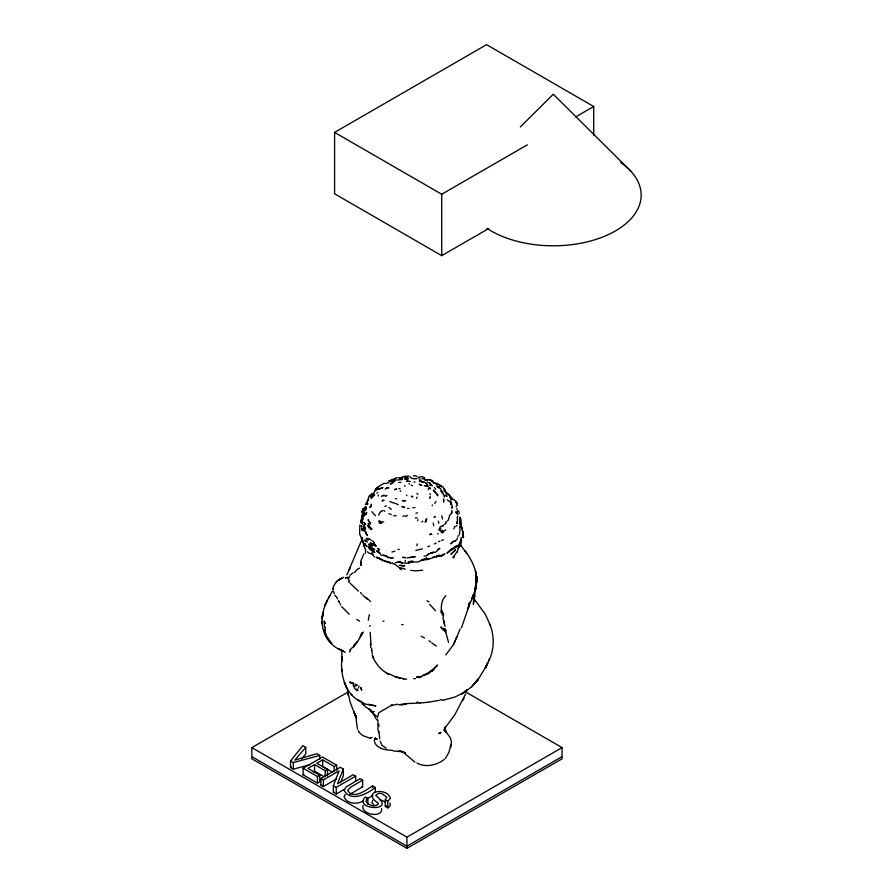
<?xml version="1.0" encoding="UTF-8"?>
<svg xmlns="http://www.w3.org/2000/svg" width="893" height="893" viewBox="0 0 893 893"><rect width="100%" height="100%" fill="white"/><g stroke="black" fill="none" stroke-linecap="round" stroke-linejoin="round"><path stroke-width="1.34" d="M405.266 561.552L405.277 560.436M463.657 536.023L463.132 537.798L463.199 532.206M464.673 550.579C472.386 560.257 478.492 572.882 476.025 585.518L476.616 579.055L475.913 573.273C479.005 585.696 472.062 597.473 467.932 608.769L469.026 605.889L461.491 627.712M404.808 486.406L404.819 485.491M349.085 579.747L347.455 578.173M378.252 496.039L378.275 494.979M324.527 627.12L324.148 620.892L325.554 623.526M361.598 520.228L361.576 521.523L361.542 518.933L360.705 521.4L361.285 523.287M476.583 577.927L475.444 589.023L476.136 584.658M333.011 588.186L332.955 589.882C333.067 584.77 337.041 580.193 341.595 578.217L338.838 579.97L343.682 577.269M417.02 543.915L416.998 545.768M445.328 758.604L449.023 752.096L451.534 741.96L450.396 737.942L445.049 730.574L444.524 728.621L445.495 731.892L444.77 728.108L445.975 732.227L445.027 727.471L444.647 729.492L445.239 726.969L444.167 730.519L445.35 727.293L444.256 729.458M371.22 504.88L371.254 504.143M461.29 540.678L460.766 544.384L457.986 548.09M451.88 513.196L451.925 510.316M445.294 631.005L445.73 630.224L445.406 631.306L444.77 628.516L445.272 630.826M365.404 553.336L365.65 549.898L364.076 545.969M363.15 511.979L363.239 510.818M457.171 522.104L456.903 523.678L456.993 522.505M364.4 509.021L364.311 510.16L364.835 508.53M439.59 529.75L439.724 528.288L438.898 529.571M443.631 502.312L443.832 499.935M363.083 509.87L363.15 509.155L362.469 510.595L363.697 508.24L362.792 509.501L363.496 509.021M362.201 516.277L362.502 515.172L362.033 518.007L362.435 516.88M451.222 504.355L451.411 502.268M476.371 582.828L476.561 577.704L476.616 579.055M360.962 565.291L361.308 562.054L361.029 564.689M476.282 583.933L476.583 577.771L475.5 590.016L476.549 581.064L474.886 588.766M324.806 629.878L325.242 632.679L325.242 627.266M460.509 526.01L460.152 520.965M457.227 552.399L458.176 548.548M476.27 583.442L473.368 604.382L473.703 597.942M364.043 516.31L364.21 515.049L363.864 515.797M365.46 509.189L365.315 510.707L366.163 508.061L366.342 508.965M364.634 512.627L364.791 515.228M363.027 518.889L362.781 519.838M365.628 507.291L365.762 506.42L364.757 507.671M457.272 512.526L457.562 510.684M369.345 614.663L368.296 620.255M457.964 536.726L458.165 535.532M460.788 541.951L459.248 547.175M445.808 654.937L453.499 644.556L456.624 637.68L455.754 638.629M377.516 717.425L378.799 712.714L391.971 705.046M458.5 548.023L458.835 546.148L458.511 547.309M460.565 542.475L461.603 540.265M374.245 739.884C374.547 748.155 385.798 750.477 392.496 750.265M371.053 505.36L370.74 506.766L370.975 505.806M451.646 512.057L451.255 513.754C448.208 515.272 449.826 519.268 447.426 521.032M458.522 547.387L458.835 546.148M456.022 638.83L456.881 636.955M362.48 515.574L362.938 513.776L362.435 519.536L363.272 513.988M450.686 747.452L451.423 744.595M359.912 637.781L361.944 632.813C359.712 639.455 355.258 645.539 349.833 649.87M460.509 540.165L461.212 537.575M379.96 512.571L378.654 515.239M365.404 504.433L368.619 499.477M461.101 539.484L458.924 544.63L455.486 547.465L456.836 545.679M426.218 558.248L426.419 557.567M359.846 524.961L359.622 534.014L363.094 542.084M443.185 526.022L443.531 524.95M460.107 628.962L456.915 636.899M456.691 540.008L457.339 537.988M452.226 507.838L452.606 506.688M466.738 690.948L467.139 689.72M364.645 513.33L364.679 514.859L364.556 513.676M371.265 545.489L368.854 544.205L372.682 546.014L371.265 545.489L370.852 543.971L372.303 543.937L370.55 542.966L372.303 543.937M366.487 504.545L369.077 496.05L372.135 493.382M370.997 498.071L371.533 496.53M465.633 693.828L455.062 714.355L444.971 728.063M468.579 605.354L469.115 603.869L468.479 605.476M472.006 598.656L473.491 594.526L472.073 598.444M460.085 523.097L460.565 521.758M468.39 605.867L469.115 603.869M469.16 603.69L469.707 602.183M456.892 509.613L456.937 508.608M453.499 644.556L454.057 643.105M344.251 789.379L336.27 793.977L333.335 792.281L333.335 785.673L339.083 770.871L323.389 779.935L320.888 778.484L320.888 785.092L323.389 786.543L336.661 778.875M333.335 792.281L333.725 791.276M358.238 688.291L359.131 686.003M488.951 660.574L489.554 659.045L485.58 667.417L478.425 678.993L471.85 686.605L464.996 691.863M440.919 612.364L441.254 610.064L443.575 613.759L443.028 618.458L445.082 626.283M320.888 778.484L340.278 767.288L343.37 769.085L337.465 783.808L353.17 774.733L355.66 776.173L355.66 781.464M340.579 782.648L343.37 775.693L343.37 769.085M372.359 494.878L372.638 494.186L371.566 496.151L372.269 494.878L370.338 496.497L373.854 493.773M397.407 704.164L391.458 705.593L392.116 705.046M350.424 567.189L346.864 574.913M453.8 528.857L454.303 527.64M440.093 530.397L440.472 529.493L439.289 530.676L440.818 528.544M489.353 659.536C494.566 648.474 494.242 635.515 489.9 624.229L490.257 625.279L485.502 614.563L473.48 598.053M374.613 738.879L375.25 737.629M372.883 496.675L372.247 497.647M410.099 477.476L410.434 476.773M486.071 666.223L486.953 664.392L485.212 667.919L487.991 662.662M462.697 700.692L464.059 697.98M363.831 553.95L360.683 561.384L360.649 565.358M417.634 520.641L418.103 519.704M360.739 521.903L361.163 521.066M457.171 551.617L454.704 555.044M455.095 640.951L454.459 642.268L454.76 641.297M486.585 665.486L487.366 663.957L485.58 667.417L486.127 666.401M363.094 805.486C360.102 814.65 383.287 818.546 381.557 808.489M416.495 498.339L417.12 497.133M348.973 569.968L361.922 539.539M332.274 591.389C326.336 601.179 321.112 612.085 322.161 623.861L322.072 621.684C322.373 629.766 325.097 638.305 331.727 643.44L326.28 635.771L324.862 630.547M425.526 521.088L426.754 518.777L425.604 520.362M462.429 537.463L463.199 535.108L462.541 531.491M444.681 524.403L446.266 523.075M328.468 598.243L330.053 595.497M429.957 497.468L430.303 496.865M353.862 646.878L354.621 645.539M361.163 635.794L363.328 632.065M375.707 489.699L378.509 486.518L384.269 483.202M376.176 488.917L378.699 486.931M434.779 503.395L435.985 501.475M432.123 505.661L432.513 505.047M361.475 690.222L360.951 687.688M442.749 532.931L443.977 531.022M365.17 507.637L365.851 506.923M453.488 558.013L454.314 556.785M452.896 557.332L454.001 555.703M478.335 679.082L475.232 683.067L478.335 679.082L477.108 680.678M412.789 496.341L412.175 497.189L411.349 496.05M345.334 578.43L346.004 577.503M354.432 572.659L357.155 569.444L359.6 568.082M373.363 493.427L374.58 491.775M345.189 794.435L344.084 796.802C346.852 804.035 357.513 804.783 363.451 800.82M456.725 522.74L457.562 520.519L457.16 517.08M445.908 595.72C440.55 600.654 440.796 608.457 442.258 614.953M357.323 641.632L353.918 645.259L355.693 644.043M349.386 652.035L350.614 650.517M309.614 764.788L293.306 769.163L290.515 767.556L290.515 760.948L302.85 745.688L305.752 747.363L305.752 753.971L301.533 758.883M290.515 767.556L291.174 766.752M445.294 631.184L445.73 630.224L445.841 632.166M372.716 800.262L371.946 802.707L374.312 805.542M442.124 530.409L440.93 531.982L442.883 530.33M305.752 747.363L294.802 760.11L316.825 753.748L319.761 755.456L319.761 759.418M349.252 577.403L348.382 577.905M374.68 490.57L377.426 487.478L375.741 489.364M336.069 582.314L337.308 580.986M445.596 522.249L446.21 521.59M456.39 526.133L456.915 525.564M433.976 668.957L437.537 665.051L429.276 672.563L432.067 670.621M444.87 530.643L445.719 529.761M520.362 126.918L553.292 94.223L630.782 171.155M349.9 575.36L352.947 572.714M340.043 579.055L339.05 579.992L340.959 578.407M373.899 495.336L372.772 496.508L374.759 494.789M394.639 480.177L395.621 479.273M444.212 759.43C437.079 765.223 425.057 767.902 416.975 763.013M389.85 802.919L390.42 804.961L389.136 806.937L387.763 807.886L385.285 806.457L385.285 799.849L386.792 797.192L382.037 793.743A4.521 2.612 0 0 0 378.141 793.564L375.629 795.484C398.691 812.585 352.389 809.984 365.427 796.98L367.894 798.398L367.894 804.37M385.285 806.457L386.356 805.486M455.642 540.332L454.425 541.325L455.597 540.645M425.124 558.951L417.924 561.976L410.389 562.01L412.053 561.541L408.548 562.791L412.845 561.44L409.664 562.389M400.265 491.351L400.868 490.871M367.894 798.398L365.929 801.334C368.061 805.196 374.625 807.585 378.174 804.225L378.331 803.276C360.214 791.176 387.182 786.599 390.42 798.353L387.763 801.278L387.763 807.886M392.25 704.834L391.458 705.593M427.635 554.843L429.31 553.582L426.876 555.245M431.978 671.29L433.942 669.828M464.851 691.461L467.218 689.742L465.119 691.238M432.156 670.487L423.483 675.51L425.168 674.784M349.755 794.379L362.647 786.811L362.647 780.203L359.979 778.674L346.16 786.923L344.084 790.193C350.357 802.718 367.749 793.743 375.25 787.481L375.25 791.957M390.397 483.995L393.59 482.142L390.542 483.961M405.623 516.534L407.387 515.317M374.948 490.938L376.645 489.799M435.237 516.5L434.054 517.304L435.003 516.88M421.82 521.958L422.869 521.255M386.825 487.846L385.24 488.906L388.488 487.299M400.298 478.045L403.044 476.561L406.259 476.315M376.835 493.126L377.761 492.534M464.505 692.164L454.939 697.031L442.481 700.413M395.007 480.668L393.177 481.64L394.885 480.959M488.772 228.496L441.722 255.655L334.585 193.792L334.585 132.398L486.562 44.65L593.711 106.513L593.711 135.156M334.585 132.398L441.722 194.25L527.372 144.811M575.617 116.95L593.711 106.513M465.856 692.075L562.043 747.608L562.043 758.804L406.94 848.35L251.848 758.804L251.848 747.608L348.036 692.075M327.497 776.062L327.497 769.453L325.253 770.748L314.548 764.575L307.973 768.371L319.75 775.169L319.75 781.766L317.439 783.105L303.107 774.834L303.107 768.226L322.496 757.03L336.628 765.189L336.628 770.48M336.628 765.189L334.25 766.562L322.686 759.876L316.792 763.281L327.497 769.453M303.107 774.834L303.888 774.376M313.32 771.887L314.548 771.184L324.215 776.754M303.107 768.226L317.439 776.497L319.75 775.169M320.888 785.092L321.558 784.701M333.335 785.673L336.27 787.369L355.66 776.173M362.647 780.203L350.659 787.124L347.701 790.539C353.516 800.161 366.677 789.546 372.582 785.94L375.25 787.481M366.643 799.056L372.917 795.429M251.848 747.608L406.94 837.154L562.043 747.608M562.043 756.65L406.94 846.184L251.848 756.65M384.805 506.577L386.289 505.728M369.356 626.172L370.305 625.625M434.355 543.993L436.119 543.044M407.588 508.452L409.005 508.385M405.366 476.538L408.938 476.114M425.101 558.705L421.407 560.302L423.193 559.632M441.689 540.633L443.497 539.718M427.903 673.367L421.552 676.18M431.04 533.902L429.622 534.606L431.888 534.081M442.437 525.999L440.941 526.379M427.1 674.215L429.287 673.155M381.099 511.321L382.695 510.55M437.503 533.936L438.162 533.623M437.871 549.441L439.814 548.324L435.695 552.142L430.415 553.091L432.859 552.443M383.052 621.428L383.968 621.003M377.918 489.42L383.019 487.556L377.538 489.632M385.14 483.526L389.013 482.611M405.746 500.94L402.285 500.727M432.603 557.489L434.534 556.64M410.4 562.11C405.31 565.369 400.265 560.525 395.242 562.824M390.274 481.472L396.559 478.012M455.452 526.524L454.57 526.535M416.73 702.434L417.723 702.021M385.318 496.274L386.87 495.637L386.334 495.492M371.443 712.123L374.089 711.453L372.281 712.536L372.124 711.866M380.485 511.879L381.144 511.622M422.333 548.804L415.859 550.412M429.12 558.482L422.791 559.732M389.951 481.64L393.054 480.389L390.621 481.07L392.719 481.093M403.424 500.895L404.596 500.46M427.87 546.706L429.6 546.069M447.214 499.868L450.775 502.525M438.463 541.683L439.847 541.203M424.923 522.081L426.385 521.579M403.033 516.266L404.696 515.696M441.22 526.814L439.758 527.127M346.127 577.659L349.788 577.001M418.694 677.776L421.641 676.771M407.9 477.063L404.183 477.409M441.812 699.599L439.512 700.212M384.258 495.704L381.266 496.24M391.949 552.008L394.907 551.204M290.515 760.948L293.306 762.566L319.761 755.456M399.874 478.715L401.616 478.257M404.216 479.061L408.079 478.659M419.498 477.186L421.864 476.605L424.599 477.722M419.61 676.604L416.674 677.318L417.444 677.14M388.533 480.947L391.804 480.389L390.018 480.624L396.09 478.056M370.528 737.852L372.124 737.462M419.743 676.615L416.752 677.329L418.549 676.927M438.24 700.503L428.138 702.244M414.988 507.604L412.845 507.704M415.948 513.185L417.522 512.85M406.415 478.28L407.476 478.068M391.156 481.014L392.228 481.07M400.611 478.101L402.04 477.822M408.391 561.764L412.566 561.038M397.843 477.632L402.397 478.224M396.782 480.11L402.151 479.496L401.225 479.474M413.213 475.869L414.229 475.701M393.5 557.891L389.917 557.768M421.942 559.978L427.792 559.531L438.976 555.513L437.804 556.071L441.633 556.127L444.881 553.939L439.423 556.015L441.086 555.948L436.342 556.049M422.713 570.225L415.669 570.895L410.747 570.337M381.903 501.006L382.885 500.895M420.023 702.97L404.306 703.684M426.24 555.904L424.063 556.038M413.738 678.758L415.513 678.58M427.948 702.266L420.123 702.97M405.679 478.871L408.369 478.659L406.817 478.659M414.374 478.592L416.942 478.458M398.3 704.8L403.1 704.454M406.226 704.231L400.7 704.588L404.596 704.343M414.307 478.67L416.629 478.525M389.605 481.215L391.19 481.126L390.42 481.093M398.635 482.466L400.868 482.343M398.222 561.597L400.31 561.496M406.907 557.824L408.715 557.745M383.767 521.914L378.654 521.534L380.853 522.081M415.245 517.996L417.321 517.985M410.155 557.589L415.212 556.652L409.507 557.466L410.144 557.478M399.852 479.128L401.482 479.128M393.646 515.707L396.146 515.719M380.206 521.155L379.023 521.132L380.15 521.467M413.906 481.974L415.022 481.986M426.832 479.876L427.591 479.887L426.653 479.474M434.299 483.191L437.425 483.381L441.399 486.852L439.378 484.799L441.086 486.172L439.657 485.669L442.928 486.864L445.507 491.764L444.792 490.056M421.842 478.726L423.941 478.916M402.408 565.671L404.752 565.782L399.986 565.414M427.434 479.787L428.283 479.82L427.312 479.608M383.175 495.302L384.381 495.369M374.77 738.935L376.701 739.147M390.487 557.924L391.971 558.025M403.424 678.981L406.639 679.193M401.683 624.52L403.234 624.631M398.881 488.661L400.12 488.761M380.619 554.933L385.173 555.747M403.044 751.772L393.199 750.957M397.887 549.407L399.249 549.53M371.51 544.763L372.995 544.909M403.346 565.716L399.327 565.224M437.202 486.685L439.189 486.919L437.19 486.64L440.707 488.862L442.392 492.356L440.751 491.072M401.839 506.61L404.149 506.889M374.893 552.421L373.374 551.852M395.409 498.584L396.581 498.752M403.781 678.792L395.342 676.682M422.69 481.774L420.759 481.182L422.534 481.718M350.982 683.1L349.866 682.163L353.751 684.351M371.734 705.102L375.908 705.916L365.706 704.22L357.993 699.978L360.214 701.418C345.323 694.296 339.284 673.244 342.309 656.612L342.209 660.92L341.628 650.026M429.332 484.944L431.498 485.602M389.828 501.52L395.789 503.73M390.766 562.4L384.827 561.005L377.572 557.768L381.155 559.208M405.232 569.142L398.858 567.278L393.936 563.617M402.888 751.75L401.057 751.381L405.623 753.134L403.625 752.018M415.122 475.746L416.964 476.315M396.983 677.407L400.432 678.189M349.866 682.163L353.65 682.944M418.895 478.949L420.279 479.273M336.293 596.591L337.587 598.812M388.087 487.879L388.879 488.058M382.706 500.024L384.18 500.37M355.202 684.507L356.765 684.886M370.595 738.489L362.591 735.508L358.807 732.07M424.599 482.164L419.889 481.36L423.662 481.896M368.429 704.242L370.64 704.878M376.355 557.567L379.067 558.371M370.171 553.571L372.939 554.397M424.231 478.916L425.101 479.173M410.959 477.967L413.448 478.793M391.112 563.494L382.282 560.279L378.911 558.069M388.901 513.743L391.201 514.513M370.238 529.169L371.51 529.605M383.7 555.011L388.879 557.21M450.206 497.859L455.508 500.705L457.328 505.572M441.365 491.295L442.124 491.574M372.548 548.659L374.747 549.485L370.037 547.755L368.776 546.014M402.866 507.045L404.328 507.592M396.782 677.396L389.181 673.947M428.495 486.339L424.298 485.535L427.602 486.16M419.42 480.668L420.759 481.182M379.503 549.418L377.583 548.492L378.453 549.217M372.504 550.579L373.799 551.104M373.497 542.654L374.48 543.067L372.481 540.767M418.17 477.152L419.107 477.565M424.599 479.887L426.229 480.601M355.827 686.416L353.282 685.288L354.566 688.291L356.887 690.747M429.633 479.742L431.832 481.36M457.283 514.011L458.076 514.379M370.617 545.054L368.854 544.205M368.842 708.875L371.622 710.493M369.512 553.392L367.38 551.785M429.042 479.563L432.056 480.356L433.261 481.662M429.466 483.146L430.236 483.515M369.78 547.521L368.909 546.605L371.51 548.603M372.548 550.802L370.193 549.396M372.682 549.519L374.033 550.211L370.495 548.291L372.001 550.378M421.217 636.262L424.588 637.993M345.133 652.337L339.005 649.032L343.749 651.153C334.149 648.374 325.532 639.968 324.55 629.755M396.715 503.92L398.289 504.746M434.344 482.946L436.409 484.229L438.407 487.533M386.178 748.178L382.104 745.432L380.105 741.123M386.435 673.054L388.723 674.315L383.13 670.755L378.665 666.569L374.513 660.496L372.348 655.339L373.486 658.465M364.869 544.004L365.639 544.429L364.902 543.569M369.892 709.701L365.829 707.089L361.051 701.731L363.764 705.09M373.888 556.439L374.747 556.919M426.999 600.766L428.941 601.871M432.871 482.577L433.719 483.057M428.127 482.7L427.591 482.064M370.015 547.465L371.254 548.179M356.72 619.485L359.622 621.137M411.26 485.111L412.443 485.781M378.275 550.378L379.268 550.948M385.285 799.849L387.763 801.278M361.978 786.432L362.647 786.811M332.363 772.077L322.686 766.484L322.686 759.876M355.492 684.127L357.468 685.277M371.198 540.41L369.278 538.725M370.104 711.051L371.823 712.078M378.487 552.533L380.485 553.727L376.623 550.836L377.438 551.785M383.901 510.707L384.783 511.254M428.975 640.85L430.616 641.877M388.812 507.358L391.38 509.3M373.307 713.518L376.556 716.32M368.508 525.173L370.416 527.573M451.434 498.283L452.595 499.198M414.944 762.164L402.341 751.493M431.71 642.893L436.331 646.074M385.508 802.182L382.037 800.351A4.521 2.612 0 0 0 379.96 799.994M399.573 568.383L401.392 569.645M372.169 550.49L373.118 551.148M429.991 488.036L430.571 488.449M370.986 549.619L369.959 548.961M425.526 482.756L426.597 483.548M386.189 556.127L388.589 557.924M443.81 490.849L448.967 494.599L453.03 499.444M446.344 495.693L447.114 496.296L445.54 495.057M431.777 485.446L432.368 485.915M372.928 551.014L373.732 551.673M435.583 492.679L433.272 490.101L435.929 493.014L435.114 491.876M367.068 599.069L362.871 595.274M416.864 493.36L417.969 494.298M369.758 527.149L372.013 528.812M375.495 515.819L371.823 511.7M372.705 554.988L373.363 555.569M341.684 606.648L349.252 614.239M365.784 545.333L367.135 546.561L365.07 544.551M429.388 482.488L430.158 483.191M366.487 597.64L370.595 601.569M369.345 547.052L370.428 548.068M334.317 593.51L333.268 591.133M461.927 527.361L460.721 526.167L461.313 526.825M435.471 610.779L429.689 604.304M334.808 595.207L335.835 596.29M350.916 693.984L352.333 695.491M365.092 539.484L367.324 542.185M365.884 533.724L367.559 535.465L365.516 532.842M360.493 592.55L361.922 594.102M338.414 601.235L339.094 601.982M349.922 583.073L358.406 591.11M434.88 487.991L434.344 487.321M442.225 628.639L440.896 626.975L443.542 630.369M365.014 531.134L366.476 532.965M356.787 689.039L357.981 690.546M436.99 493.762L438.128 495.202M426.742 484.106L427.434 485.022L426.061 483.18M465.376 551.539L467.072 553.827L460.23 544.563M368.764 526.546L369.233 528.109L367.369 525.408M406.46 495.035L406.884 495.626M364.69 540.645L365.337 541.582M348.471 581.443L348.996 582.225M443.397 494.175L441.89 491.887L443.006 493.762M447.348 494.387L446.042 492.78L449.358 495.403L451.266 500.058M372.191 712.168L376.857 719.925M362.938 541.805L363.663 543M447.583 494.186L444.993 491.117L445.607 491.697L444.39 488.951M431.051 484.173L431.553 485.022M370.204 523.064L369.155 521.278L370.349 524.158M392.474 562.735L393.199 563.985M459.873 517.516L460.23 518.119M364.422 523.064L364.054 522.438L364.824 523.957M443.229 628.292L445.462 632.144M364.344 529.828L365.561 531.938M371.7 552.12L372.716 553.872M338.57 600.777L339.485 602.362M448.587 642.502L445.808 632.545M366.376 538.166L367.492 540.153M339.853 603.545L340.635 604.963M376.712 556.83L377.292 557.902M362.558 529.069L363.942 530.922L362.357 528.388M460.341 523.867L461.525 527.205M364.433 529.069L363.395 526.401M360.861 687.856L361.832 689.675M442.448 519L441.745 515.819M348.917 580.584L349.319 581.41M365.572 529.259L363.864 524.838M438.898 523.231L438.318 521.211M429.522 487.511L430.236 489.007M358.294 730.608L358.785 731.635M436.8 494.287L437.503 495.76M450.351 501.018L450.686 501.732M368.642 524.336L368.262 523.521L368.787 525.597M361.933 529.817L362.324 530.699M460.866 524.861L460.297 523.588L461.101 527.328M364.098 525.743L364.902 527.897M461.994 528.466L462.284 529.125M363.931 527.026L364.645 528.678M435.259 488.616L435.605 489.431M459.884 520.965L460.219 524.18M459.549 526.557L460.051 529.248L459.382 534.728M443.944 495.682L444.413 496.888M368.452 520.463L368.15 519.659L368.809 521.479M444.245 495.213L444.759 496.687M361.632 526.546L361.285 525.519L361.732 527.004M450.731 503.284L451.043 504.221L450.697 502.614M460.866 519.034L461.346 526.044M462.831 531.547L463.266 533.009L462.786 531.022M371.555 650.506L372.548 654.011M458.712 511.064L459.326 513.241M457.607 516.042L457.796 516.768M475.634 572L476.561 577.514L476.304 575.304M443.453 498.897L443.765 500.337M378.576 724.056L379.067 726.065M371.555 648.307L372.046 650.361M475.656 572.614L476.505 576.778M362.1 539.383L362.536 541.337L362.078 537.575L363.976 546.125M451.512 503.63L451.925 505.494M450.585 502.112L451.043 504.221M433.284 523.142L433.719 525.821M377.505 719.256L378.052 721.79M475.322 570.515L475.723 572.458M444.301 623.56L444.468 624.363M409.072 483.515L409.206 484.162M362.391 523.365L362.614 524.448M377.75 728.23L378.565 732.36M347.946 693.135L348.37 695.368L347.768 692.153M459.94 517.17L460.23 518.822M430.024 493.539L430.236 494.722M443.788 620.579L444.111 622.499M462.183 529.817L462.384 531.179M451.746 506.844L451.947 508.195M378.922 731.322L379.681 738.69M347.288 689.139L350.112 701.965L355.872 717.436L357.501 729.19M365.282 523.544L365.427 524.727M371.019 644.824L370.193 632.434M429.734 497.189L429.857 498.417M462.139 528.076L462.261 529.303M428.294 487.958L428.461 489.732M341.863 669.27L341.997 671.034M378.085 727.326L377.839 722.95M370.461 643.607L370.751 647.615M476.561 579.445L476.639 582.024M456.267 506.197L456.29 506.99M459.638 519.246L459.638 519.916M441.722 194.25L441.722 255.655M406.94 837.154L406.94 848.35M372.582 785.94L372.582 787.436M336.27 787.369L336.27 793.977M334.25 766.562L334.25 771.842M325.253 770.748L325.253 776.039M323.389 779.935L323.389 786.543M317.439 776.497L317.439 783.105M314.548 764.575L314.548 771.184M293.306 762.566L293.306 769.163M620.713 162.537A87.86 50.722 0 0 1 610.232 233.698A87.86 50.722 0 0 1 486.886 228.295M363.685 510.349L363.663 511.89L363.685 510.349M476.449 576.197L476.561 578.039L476.449 576.197M361.855 520.987L361.821 522.037L362.033 520.295L361.855 520.987M361.71 516.556L361.609 517.884L361.966 514.926L361.71 516.556M459.772 544.909L459.248 546.962L459.772 544.909M366.42 513.419L366.342 514.279L366.599 512.336L366.42 513.419M322.429 616.07L322.194 618.816L322.429 616.07M474.674 595.731L473.949 600.877L474.674 595.731M362.737 509.925L362.513 511.488L362.737 509.925M322.976 613.837L322.462 616.951L323.288 612.252L322.976 613.837M362.301 511.109L362.167 512.56L362.301 511.109M363.351 513.52L363.674 514.814L363.351 513.52M325.677 603.657L324.929 605.61L327.586 599.873L325.677 603.657M371.365 498.104L372.336 496.274L371.365 498.104M455.642 546.337L454.515 548.514L450.217 550.468L455.642 546.337M442.08 531.982L441.745 532.741L442.682 531.848L442.08 531.982M370.707 506.387L369.948 507.358L370.707 506.387M440.707 732.472L440.115 733.253L440.707 732.472M451.345 549.139L449.391 551.662L446.946 553.08L451.345 549.139M477.699 679.886L471.85 686.605L477.699 679.886M477.085 680.232L474.953 682.944L477.085 680.232M455.553 549.999L451.088 554.062L455.553 549.999M452.517 542.084L450.63 543.87L453.622 541.225L452.517 542.084M367.76 503.886L366.811 504.578L367.804 503.886M439.97 732.729L438.675 733.622L439.97 732.729M438.932 555.2L436.42 556.919L438.932 555.2M464.226 692.254L461.614 693.939L464.226 692.254M396.001 489.252L394.606 489.699L396.592 489.085L396.001 489.252M433.551 552.309L431.632 552.856L433.551 552.309M407.308 481.16L406.46 481.271L410.177 481.528L407.308 481.16M400.924 751.27L398.378 751.415L400.924 751.27M380.563 522.74L379.201 522.74L381.746 523.175L380.563 522.74M405.366 557.656L402.821 557.377L405.366 557.656M376.913 739.058L375.986 738.935L376.913 739.08M372.303 548.291L370.952 548.068L369.445 546.125L372.303 548.291M376.12 545.991L374.033 545.143L376.12 545.991M402.23 562.88L399.495 561.898L402.23 562.88M375.004 544.697L373.185 543.725L375.004 544.697M370.506 549.05L368.675 547.632L370.506 549.05M420.48 484.72L419.174 484.229L421.574 485.301L420.48 484.72M367.38 538.446L368.798 539.718L367.38 538.446M461.313 545.991L460.755 545.377L461.234 545.936M362.391 529.973L361.855 528.343L362.391 529.973M456.278 512.582L455.798 511.734L456.803 513.598L456.278 512.582M355.727 715.862L354.476 713.295L356.486 717.704L355.727 715.862M345.948 686.36L344.318 681.917L346.663 687.9L345.948 686.36M354.934 714.087L353.84 711.71L355.794 716.041L354.934 714.087M456.546 502.48L456.234 501.676L456.97 503.674L456.546 502.48M362.067 540.086L361.498 537.977L362.067 540.086M476.304 575.739L475.802 573.462L476.438 576.431L476.304 575.739M364.009 514.435L363.775 512.872L364.009 514.435M362.413 521.501L362.223 520.507L362.591 522.539L362.413 521.501"/></g></svg>
